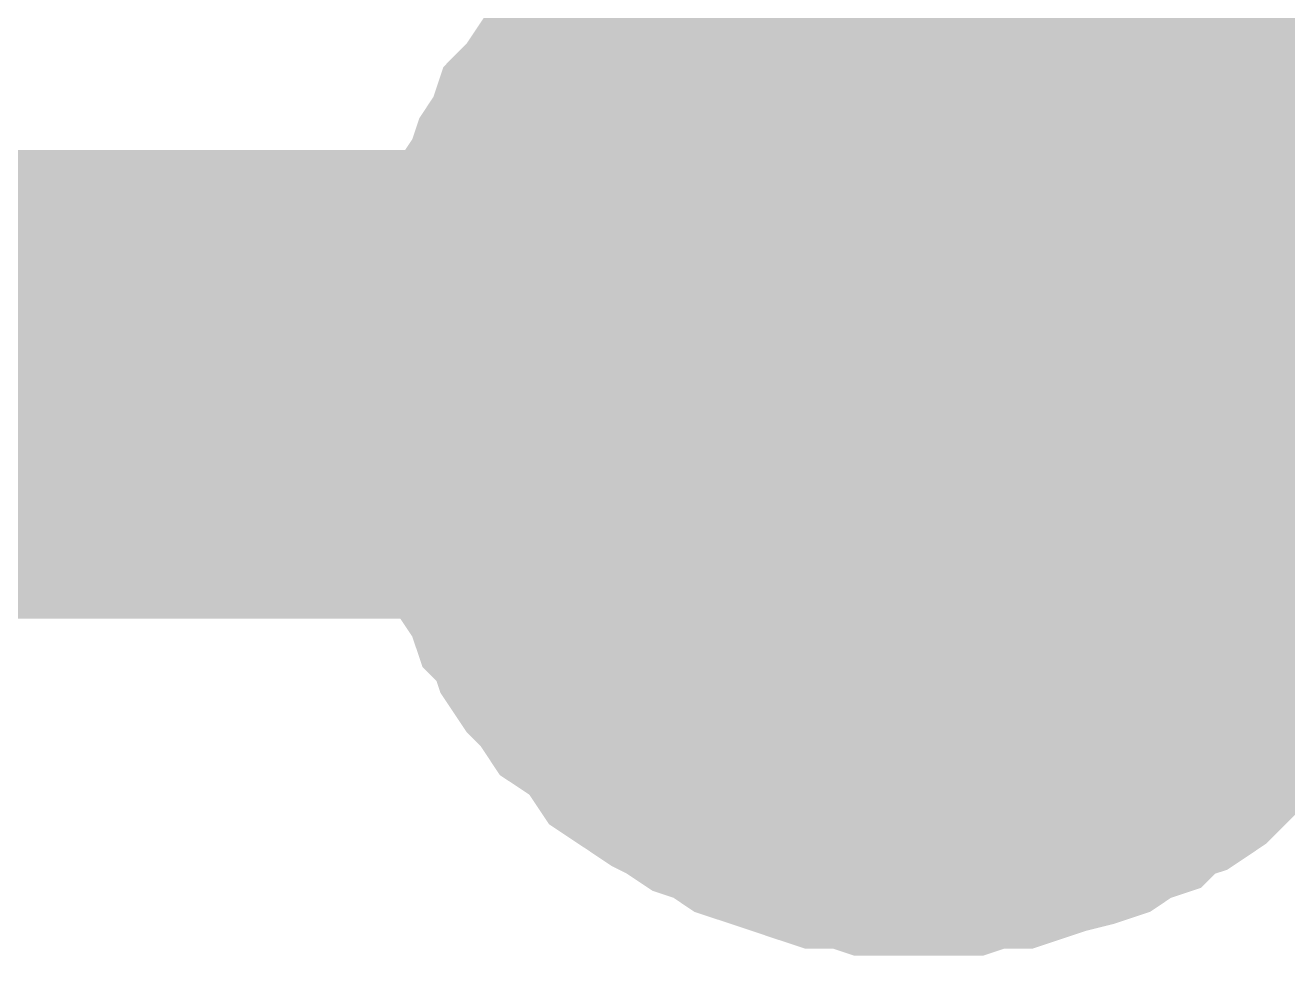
# Model space of a CAD drawing. Header units: inches. Extents: x 0 to 841, y 0 to 594.
# Drawn here: x 308.579 to 310.597, y 231.584 to 233.071 of the extents above; entities that cross this region are included whole.
import ezdxf

# ---------------------------------------------------------------- set-up
doc = ezdxf.new("R2010")
doc.units = ezdxf.units.IN
doc.layers.add('Sheet', color=255, linetype='Continuous')

msp = doc.modelspace()

# ---------------------------------------------------------------- linework, layer by layer
at = {"layer": 'Sheet'}
for points in [[(350.0049, 284.9956, 0.7493, 0.7493, 0), (327.5134, 284.9956, 0.7493, 0.7493, 0), (327.5134, 232.4973, 0.7493, 0.7493, 0), (310.0076, 232.4973, 0.7493, 0.7493, 0), (305.0107, 232.4973, 0.7493, 0.7493, 0)], [(310.0076, 237.4944, 0.7493, 0.7493, 0), (310.0076, 232.4973, 0.7493, 0.7493, 0)], [(309.2552, 232.4973, 0.2997, 0.2997, 0), (309.2552, 232.531, 0.2997, 0.2997, 0), (309.2552, 232.5759, 0.2997, 0.2997, 0), (309.2665, 232.6096, 0.2997, 0.2997, 0), (309.2665, 232.6545, 0.2997, 0.2997, 0), (309.2777, 232.6882, 0.2997, 0.2997, 0), (309.2889, 232.7219, 0.2997, 0.2997, 0), (309.3002, 232.7556, 0.2997, 0.2997, 0), (309.3114, 232.7892, 0.2997, 0.2997, 0), (309.3338, 232.8229, 0.2997, 0.2997, 0), (309.3451, 232.8566, 0.2997, 0.2997, 0), (309.3675, 232.8903, 0.2997, 0.2997, 0), (309.3788, 232.924, 0.2997, 0.2997, 0), (309.4012, 232.9465, 0.2997, 0.2997, 0), (309.4237, 232.9802, 0.2997, 0.2997, 0), (309.4461, 233.0138, 0.2997, 0.2997, 0), (309.4798, 233.0363, 0.2997, 0.2997, 0), (309.5023, 233.0588, 0.2997, 0.2997, 0), (309.5247, 233.0812, 0.2997, 0.2997, 0), (309.5584, 233.1037, 0.2997, 0.2997, 0), (309.5921, 233.1261, 0.2997, 0.2997, 0), (309.6146, 233.1486, 0.2997, 0.2997, 0), (309.6483, 233.1711, 0.2997, 0.2997, 0), (309.6819, 233.1823, 0.2997, 0.2997, 0), (309.7156, 233.2047, 0.2997, 0.2997, 0), (309.7493, 233.216, 0.2997, 0.2997, 0), (309.783, 233.2272, 0.2997, 0.2997, 0)], [(309.2552, 232.4973, 0.2997, 0.2997, 0), (309.2552, 232.531, 0.2997, 0.2997, 0), (309.2552, 232.5759, 0.2997, 0.2997, 0), (309.2665, 232.6096, 0.2997, 0.2997, 0), (309.2665, 232.6545, 0.2997, 0.2997, 0), (309.2777, 232.6882, 0.2997, 0.2997, 0), (309.2889, 232.7219, 0.2997, 0.2997, 0), (309.3002, 232.7556, 0.2997, 0.2997, 0), (309.3114, 232.7892, 0.2997, 0.2997, 0), (309.3338, 232.8229, 0.2997, 0.2997, 0), (309.3451, 232.8566, 0.2997, 0.2997, 0), (309.3675, 232.8903, 0.2997, 0.2997, 0), (309.3788, 232.924, 0.2997, 0.2997, 0), (309.4012, 232.9465, 0.2997, 0.2997, 0), (309.4237, 232.9802, 0.2997, 0.2997, 0), (309.4461, 233.0138, 0.2997, 0.2997, 0), (309.4798, 233.0363, 0.2997, 0.2997, 0), (309.5023, 233.0588, 0.2997, 0.2997, 0), (309.5247, 233.0812, 0.2997, 0.2997, 0), (309.5584, 233.1037, 0.2997, 0.2997, 0), (309.5921, 233.1261, 0.2997, 0.2997, 0), (309.6146, 233.1486, 0.2997, 0.2997, 0), (309.6483, 233.1711, 0.2997, 0.2997, 0), (309.6819, 233.1823, 0.2997, 0.2997, 0), (309.7156, 233.2047, 0.2997, 0.2997, 0), (309.7493, 233.216, 0.2997, 0.2997, 0), (309.783, 233.2272, 0.2997, 0.2997, 0)], [(310.2322, 233.2272, 0.2997, 0.2997, 0), (310.2771, 233.216, 0.2997, 0.2997, 0), (310.3108, 233.2047, 0.2997, 0.2997, 0), (310.3445, 233.1823, 0.2997, 0.2997, 0), (310.3781, 233.1711, 0.2997, 0.2997, 0), (310.4006, 233.1486, 0.2997, 0.2997, 0), (310.4343, 233.1261, 0.2997, 0.2997, 0), (310.468, 233.1037, 0.2997, 0.2997, 0), (310.4904, 233.0812, 0.2997, 0.2997, 0), (310.5241, 233.0588, 0.2997, 0.2997, 0), (310.5466, 233.0363, 0.2997, 0.2997, 0), (310.569, 233.0138, 0.2997, 0.2997, 0), (310.6027, 232.9802, 0.2997, 0.2997, 0), (310.6252, 232.9465, 0.2997, 0.2997, 0), (310.6476, 232.924, 0.2997, 0.2997, 0), (310.6589, 232.8903, 0.2997, 0.2997, 0), (310.6813, 232.8566, 0.2997, 0.2997, 0), (310.6925, 232.8229, 0.2997, 0.2997, 0), (310.715, 232.7892, 0.2997, 0.2997, 0), (310.7262, 232.7556, 0.2997, 0.2997, 0), (310.7375, 232.7219, 0.2997, 0.2997, 0), (310.7487, 232.6882, 0.2997, 0.2997, 0)], [(310.2322, 233.2272, 0.2997, 0.2997, 0), (310.2771, 233.216, 0.2997, 0.2997, 0), (310.3108, 233.2047, 0.2997, 0.2997, 0), (310.3445, 233.1823, 0.2997, 0.2997, 0), (310.3781, 233.1711, 0.2997, 0.2997, 0), (310.4006, 233.1486, 0.2997, 0.2997, 0), (310.4343, 233.1261, 0.2997, 0.2997, 0), (310.468, 233.1037, 0.2997, 0.2997, 0), (310.4904, 233.0812, 0.2997, 0.2997, 0), (310.5241, 233.0588, 0.2997, 0.2997, 0), (310.5466, 233.0363, 0.2997, 0.2997, 0), (310.569, 233.0138, 0.2997, 0.2997, 0), (310.6027, 232.9802, 0.2997, 0.2997, 0), (310.6252, 232.9465, 0.2997, 0.2997, 0), (310.6476, 232.924, 0.2997, 0.2997, 0), (310.6589, 232.8903, 0.2997, 0.2997, 0), (310.6813, 232.8566, 0.2997, 0.2997, 0), (310.6925, 232.8229, 0.2997, 0.2997, 0), (310.715, 232.7892, 0.2997, 0.2997, 0), (310.7262, 232.7556, 0.2997, 0.2997, 0), (310.7375, 232.7219, 0.2997, 0.2997, 0), (310.7487, 232.6882, 0.2997, 0.2997, 0)], [(310.0076, 233.2609, 0.0991, 0.0991, 0), (310.0525, 233.2609, 0.0991, 0.0991, 0), (310.0862, 233.2609, 0.0991, 0.0991, 0), (310.1199, 233.2497, 0.0991, 0.0991, 0), (310.1648, 233.2497, 0.0991, 0.0991, 0), (310.1985, 233.2384, 0.0991, 0.0991, 0), (310.2322, 233.2272, 0.0991, 0.0991, 0), (310.2771, 233.216, 0.0991, 0.0991, 0), (310.3108, 233.2047, 0.0991, 0.0991, 0), (310.3445, 233.1823, 0.0991, 0.0991, 0), (310.3781, 233.1711, 0.0991, 0.0991, 0), (310.4006, 233.1486, 0.0991, 0.0991, 0), (310.4343, 233.1261, 0.0991, 0.0991, 0), (310.468, 233.1037, 0.0991, 0.0991, 0), (310.4904, 233.0812, 0.0991, 0.0991, 0), (310.5241, 233.0588, 0.0991, 0.0991, 0), (310.5466, 233.0363, 0.0991, 0.0991, 0), (310.569, 233.0138, 0.0991, 0.0991, 0), (310.6027, 232.9802, 0.0991, 0.0991, 0), (310.6252, 232.9465, 0.0991, 0.0991, 0), (310.6476, 232.924, 0.0991, 0.0991, 0)], [(310.0076, 233.2609, 0.0991, 0.0991, 0), (310.0525, 233.2609, 0.0991, 0.0991, 0), (310.0862, 233.2609, 0.0991, 0.0991, 0), (310.1199, 233.2497, 0.0991, 0.0991, 0), (310.1648, 233.2497, 0.0991, 0.0991, 0), (310.1985, 233.2384, 0.0991, 0.0991, 0), (310.2322, 233.2272, 0.0991, 0.0991, 0), (310.2771, 233.216, 0.0991, 0.0991, 0), (310.3108, 233.2047, 0.0991, 0.0991, 0), (310.3445, 233.1823, 0.0991, 0.0991, 0), (310.3781, 233.1711, 0.0991, 0.0991, 0), (310.4006, 233.1486, 0.0991, 0.0991, 0), (310.4343, 233.1261, 0.0991, 0.0991, 0), (310.468, 233.1037, 0.0991, 0.0991, 0), (310.4904, 233.0812, 0.0991, 0.0991, 0), (310.5241, 233.0588, 0.0991, 0.0991, 0), (310.5466, 233.0363, 0.0991, 0.0991, 0), (310.569, 233.0138, 0.0991, 0.0991, 0), (310.6027, 232.9802, 0.0991, 0.0991, 0), (310.6252, 232.9465, 0.0991, 0.0991, 0), (310.6476, 232.924, 0.0991, 0.0991, 0)], [(309.2552, 232.4973, 0.0991, 0.0991, 0), (309.2552, 232.531, 0.0991, 0.0991, 0), (309.2552, 232.5759, 0.0991, 0.0991, 0), (309.2665, 232.6096, 0.0991, 0.0991, 0), (309.2665, 232.6545, 0.0991, 0.0991, 0), (309.2777, 232.6882, 0.0991, 0.0991, 0), (309.2889, 232.7219, 0.0991, 0.0991, 0), (309.3002, 232.7556, 0.0991, 0.0991, 0), (309.3114, 232.7892, 0.0991, 0.0991, 0), (309.3338, 232.8229, 0.0991, 0.0991, 0), (309.3451, 232.8566, 0.0991, 0.0991, 0), (309.3675, 232.8903, 0.0991, 0.0991, 0), (309.3788, 232.924, 0.0991, 0.0991, 0), (309.4012, 232.9465, 0.0991, 0.0991, 0), (309.4237, 232.9802, 0.0991, 0.0991, 0), (309.4461, 233.0138, 0.0991, 0.0991, 0), (309.4798, 233.0363, 0.0991, 0.0991, 0), (309.5023, 233.0588, 0.0991, 0.0991, 0), (309.5247, 233.0812, 0.0991, 0.0991, 0), (309.5584, 233.1037, 0.0991, 0.0991, 0), (309.5921, 233.1261, 0.0991, 0.0991, 0)], [(309.2552, 232.4973, 0.0991, 0.0991, 0), (309.2552, 232.531, 0.0991, 0.0991, 0), (309.2552, 232.5759, 0.0991, 0.0991, 0), (309.2665, 232.6096, 0.0991, 0.0991, 0), (309.2665, 232.6545, 0.0991, 0.0991, 0), (309.2777, 232.6882, 0.0991, 0.0991, 0), (309.2889, 232.7219, 0.0991, 0.0991, 0), (309.3002, 232.7556, 0.0991, 0.0991, 0), (309.3114, 232.7892, 0.0991, 0.0991, 0), (309.3338, 232.8229, 0.0991, 0.0991, 0), (309.3451, 232.8566, 0.0991, 0.0991, 0), (309.3675, 232.8903, 0.0991, 0.0991, 0), (309.3788, 232.924, 0.0991, 0.0991, 0), (309.4012, 232.9465, 0.0991, 0.0991, 0), (309.4237, 232.9802, 0.0991, 0.0991, 0), (309.4461, 233.0138, 0.0991, 0.0991, 0), (309.4798, 233.0363, 0.0991, 0.0991, 0), (309.5023, 233.0588, 0.0991, 0.0991, 0), (309.5247, 233.0812, 0.0991, 0.0991, 0), (309.5584, 233.1037, 0.0991, 0.0991, 0), (309.5921, 233.1261, 0.0991, 0.0991, 0)], [(309.5023, 232.4973, 0.2997, 0.2997, 0), (309.5023, 232.5197, 0.2997, 0.2997, 0), (309.5023, 232.5534, 0.2997, 0.2997, 0), (309.5135, 232.5759, 0.2997, 0.2997, 0), (309.5135, 232.5983, 0.2997, 0.2997, 0), (309.5135, 232.6208, 0.2997, 0.2997, 0), (309.5247, 232.6433, 0.2997, 0.2997, 0), (309.536, 232.677, 0.2997, 0.2997, 0), (309.5472, 232.6994, 0.2997, 0.2997, 0), (309.5472, 232.7219, 0.2997, 0.2997, 0), (309.5584, 232.7443, 0.2997, 0.2997, 0), (309.5697, 232.7556, 0.2997, 0.2997, 0), (309.5921, 232.778, 0.2997, 0.2997, 0), (309.6033, 232.8005, 0.2997, 0.2997, 0), (309.6146, 232.8229, 0.2997, 0.2997, 0), (309.637, 232.8342, 0.2997, 0.2997, 0), (309.6483, 232.8566, 0.2997, 0.2997, 0), (309.6707, 232.8679, 0.2997, 0.2997, 0), (309.6819, 232.8903, 0.2997, 0.2997, 0), (309.7044, 232.9015, 0.2997, 0.2997, 0), (309.7269, 232.9128, 0.2997, 0.2997, 0), (309.7493, 232.9352, 0.2997, 0.2997, 0), (309.7605, 232.9465, 0.2997, 0.2997, 0), (309.783, 232.9577, 0.2997, 0.2997, 0), (309.8055, 232.9577, 0.2997, 0.2997, 0), (309.8279, 232.9689, 0.2997, 0.2997, 0), (309.8616, 232.9802, 0.2997, 0.2997, 0), (309.8841, 232.9914, 0.2997, 0.2997, 0), (309.9065, 232.9914, 0.2997, 0.2997, 0), (309.929, 232.9914, 0.2997, 0.2997, 0), (309.9514, 233.0026, 0.2997, 0.2997, 0), (309.9851, 233.0026, 0.2997, 0.2997, 0), (310.0076, 233.0026, 0.2997, 0.2997, 0)], [(309.5023, 232.4973, 0.2997, 0.2997, 0), (309.5023, 232.5197, 0.2997, 0.2997, 0), (309.5023, 232.5534, 0.2997, 0.2997, 0), (309.5135, 232.5759, 0.2997, 0.2997, 0), (309.5135, 232.5983, 0.2997, 0.2997, 0), (309.5135, 232.6208, 0.2997, 0.2997, 0), (309.5247, 232.6433, 0.2997, 0.2997, 0), (309.536, 232.677, 0.2997, 0.2997, 0), (309.5472, 232.6994, 0.2997, 0.2997, 0), (309.5472, 232.7219, 0.2997, 0.2997, 0), (309.5584, 232.7443, 0.2997, 0.2997, 0), (309.5697, 232.7556, 0.2997, 0.2997, 0), (309.5921, 232.778, 0.2997, 0.2997, 0), (309.6033, 232.8005, 0.2997, 0.2997, 0), (309.6146, 232.8229, 0.2997, 0.2997, 0), (309.637, 232.8342, 0.2997, 0.2997, 0), (309.6483, 232.8566, 0.2997, 0.2997, 0), (309.6707, 232.8679, 0.2997, 0.2997, 0), (309.6819, 232.8903, 0.2997, 0.2997, 0), (309.7044, 232.9015, 0.2997, 0.2997, 0), (309.7269, 232.9128, 0.2997, 0.2997, 0), (309.7493, 232.9352, 0.2997, 0.2997, 0), (309.7605, 232.9465, 0.2997, 0.2997, 0), (309.783, 232.9577, 0.2997, 0.2997, 0), (309.8055, 232.9577, 0.2997, 0.2997, 0), (309.8279, 232.9689, 0.2997, 0.2997, 0), (309.8616, 232.9802, 0.2997, 0.2997, 0), (309.8841, 232.9914, 0.2997, 0.2997, 0), (309.9065, 232.9914, 0.2997, 0.2997, 0), (309.929, 232.9914, 0.2997, 0.2997, 0), (309.9514, 233.0026, 0.2997, 0.2997, 0), (309.9851, 233.0026, 0.2997, 0.2997, 0), (310.0076, 233.0026, 0.2997, 0.2997, 0)], [(310.0076, 233.0026, 0.2997, 0.2997, 0), (310.0076, 233.0026, 0.2997, 0.2997, 0)], [(310.0076, 233.0026, 0.2997, 0.2997, 0), (310.03, 233.0026, 0.2997, 0.2997, 0), (310.0637, 233.0026, 0.2997, 0.2997, 0), (310.0862, 232.9914, 0.2997, 0.2997, 0), (310.1086, 232.9914, 0.2997, 0.2997, 0), (310.1311, 232.9914, 0.2997, 0.2997, 0), (310.1648, 232.9802, 0.2997, 0.2997, 0), (310.1872, 232.9689, 0.2997, 0.2997, 0), (310.2097, 232.9577, 0.2997, 0.2997, 0), (310.2322, 232.9577, 0.2997, 0.2997, 0), (310.2546, 232.9465, 0.2997, 0.2997, 0), (310.2771, 232.9352, 0.2997, 0.2997, 0), (310.2995, 232.9128, 0.2997, 0.2997, 0), (310.3108, 232.9015, 0.2997, 0.2997, 0), (310.3332, 232.8903, 0.2997, 0.2997, 0), (310.3557, 232.8679, 0.2997, 0.2997, 0), (310.3669, 232.8566, 0.2997, 0.2997, 0), (310.3894, 232.8342, 0.2997, 0.2997, 0), (310.4006, 232.8229, 0.2997, 0.2997, 0), (310.4231, 232.8005, 0.2997, 0.2997, 0), (310.4343, 232.778, 0.2997, 0.2997, 0), (310.4455, 232.7556, 0.2997, 0.2997, 0), (310.4567, 232.7443, 0.2997, 0.2997, 0), (310.468, 232.7219, 0.2997, 0.2997, 0), (310.4792, 232.6994, 0.2997, 0.2997, 0), (310.4904, 232.677, 0.2997, 0.2997, 0), (310.5017, 232.6433, 0.2997, 0.2997, 0), (310.5129, 232.6208, 0.2997, 0.2997, 0), (310.5129, 232.5983, 0.2997, 0.2997, 0), (310.5129, 232.5759, 0.2997, 0.2997, 0), (310.5241, 232.5534, 0.2997, 0.2997, 0), (310.5241, 232.5197, 0.2997, 0.2997, 0), (310.5241, 232.4973, 0.2997, 0.2997, 0)], [(310.0076, 233.0026, 0.2997, 0.2997, 0), (310.0076, 233.0026, 0.2997, 0.2997, 0)], [(310.0076, 233.0026, 0.2997, 0.2997, 0), (310.03, 233.0026, 0.2997, 0.2997, 0), (310.0637, 233.0026, 0.2997, 0.2997, 0), (310.0862, 232.9914, 0.2997, 0.2997, 0), (310.1086, 232.9914, 0.2997, 0.2997, 0), (310.1311, 232.9914, 0.2997, 0.2997, 0), (310.1648, 232.9802, 0.2997, 0.2997, 0), (310.1872, 232.9689, 0.2997, 0.2997, 0), (310.2097, 232.9577, 0.2997, 0.2997, 0), (310.2322, 232.9577, 0.2997, 0.2997, 0), (310.2546, 232.9465, 0.2997, 0.2997, 0), (310.2771, 232.9352, 0.2997, 0.2997, 0), (310.2995, 232.9128, 0.2997, 0.2997, 0), (310.3108, 232.9015, 0.2997, 0.2997, 0), (310.3332, 232.8903, 0.2997, 0.2997, 0), (310.3557, 232.8679, 0.2997, 0.2997, 0), (310.3669, 232.8566, 0.2997, 0.2997, 0), (310.3894, 232.8342, 0.2997, 0.2997, 0), (310.4006, 232.8229, 0.2997, 0.2997, 0), (310.4231, 232.8005, 0.2997, 0.2997, 0), (310.4343, 232.778, 0.2997, 0.2997, 0), (310.4455, 232.7556, 0.2997, 0.2997, 0), (310.4567, 232.7443, 0.2997, 0.2997, 0), (310.468, 232.7219, 0.2997, 0.2997, 0), (310.4792, 232.6994, 0.2997, 0.2997, 0), (310.4904, 232.677, 0.2997, 0.2997, 0), (310.5017, 232.6433, 0.2997, 0.2997, 0), (310.5129, 232.6208, 0.2997, 0.2997, 0), (310.5129, 232.5983, 0.2997, 0.2997, 0), (310.5129, 232.5759, 0.2997, 0.2997, 0), (310.5241, 232.5534, 0.2997, 0.2997, 0), (310.5241, 232.5197, 0.2997, 0.2997, 0), (310.5241, 232.4973, 0.2997, 0.2997, 0)], [(309.5023, 232.4973, 0.0991, 0.0991, 0), (309.5023, 232.5197, 0.0991, 0.0991, 0), (309.5023, 232.5534, 0.0991, 0.0991, 0), (309.5135, 232.5759, 0.0991, 0.0991, 0), (309.5135, 232.5983, 0.0991, 0.0991, 0), (309.5135, 232.6208, 0.0991, 0.0991, 0), (309.5247, 232.6433, 0.0991, 0.0991, 0), (309.536, 232.677, 0.0991, 0.0991, 0), (309.5472, 232.6994, 0.0991, 0.0991, 0), (309.5472, 232.7219, 0.0991, 0.0991, 0), (309.5584, 232.7443, 0.0991, 0.0991, 0), (309.5697, 232.7556, 0.0991, 0.0991, 0), (309.5921, 232.778, 0.0991, 0.0991, 0), (309.6033, 232.8005, 0.0991, 0.0991, 0), (309.6146, 232.8229, 0.0991, 0.0991, 0), (309.637, 232.8342, 0.0991, 0.0991, 0), (309.6483, 232.8566, 0.0991, 0.0991, 0), (309.6707, 232.8679, 0.0991, 0.0991, 0), (309.6819, 232.8903, 0.0991, 0.0991, 0), (309.7044, 232.9015, 0.0991, 0.0991, 0), (309.7269, 232.9128, 0.0991, 0.0991, 0), (309.7493, 232.9352, 0.0991, 0.0991, 0), (309.7605, 232.9465, 0.0991, 0.0991, 0), (309.783, 232.9577, 0.0991, 0.0991, 0), (309.8055, 232.9577, 0.0991, 0.0991, 0), (309.8279, 232.9689, 0.0991, 0.0991, 0), (309.8616, 232.9802, 0.0991, 0.0991, 0), (309.8841, 232.9914, 0.0991, 0.0991, 0), (309.9065, 232.9914, 0.0991, 0.0991, 0), (309.929, 232.9914, 0.0991, 0.0991, 0), (309.9514, 233.0026, 0.0991, 0.0991, 0), (309.9851, 233.0026, 0.0991, 0.0991, 0), (310.0076, 233.0026, 0.0991, 0.0991, 0)], [(309.5023, 232.4973, 0.0991, 0.0991, 0), (309.5023, 232.5197, 0.0991, 0.0991, 0), (309.5023, 232.5534, 0.0991, 0.0991, 0), (309.5135, 232.5759, 0.0991, 0.0991, 0), (309.5135, 232.5983, 0.0991, 0.0991, 0), (309.5135, 232.6208, 0.0991, 0.0991, 0), (309.5247, 232.6433, 0.0991, 0.0991, 0), (309.536, 232.677, 0.0991, 0.0991, 0), (309.5472, 232.6994, 0.0991, 0.0991, 0), (309.5472, 232.7219, 0.0991, 0.0991, 0), (309.5584, 232.7443, 0.0991, 0.0991, 0), (309.5697, 232.7556, 0.0991, 0.0991, 0), (309.5921, 232.778, 0.0991, 0.0991, 0), (309.6033, 232.8005, 0.0991, 0.0991, 0), (309.6146, 232.8229, 0.0991, 0.0991, 0), (309.637, 232.8342, 0.0991, 0.0991, 0), (309.6483, 232.8566, 0.0991, 0.0991, 0), (309.6707, 232.8679, 0.0991, 0.0991, 0), (309.6819, 232.8903, 0.0991, 0.0991, 0), (309.7044, 232.9015, 0.0991, 0.0991, 0), (309.7269, 232.9128, 0.0991, 0.0991, 0), (309.7493, 232.9352, 0.0991, 0.0991, 0), (309.7605, 232.9465, 0.0991, 0.0991, 0), (309.783, 232.9577, 0.0991, 0.0991, 0), (309.8055, 232.9577, 0.0991, 0.0991, 0), (309.8279, 232.9689, 0.0991, 0.0991, 0), (309.8616, 232.9802, 0.0991, 0.0991, 0), (309.8841, 232.9914, 0.0991, 0.0991, 0), (309.9065, 232.9914, 0.0991, 0.0991, 0), (309.929, 232.9914, 0.0991, 0.0991, 0), (309.9514, 233.0026, 0.0991, 0.0991, 0), (309.9851, 233.0026, 0.0991, 0.0991, 0), (310.0076, 233.0026, 0.0991, 0.0991, 0)], [(310.0076, 233.0026, 0.0991, 0.0991, 0), (310.0076, 233.0026, 0.0991, 0.0991, 0)], [(310.0076, 233.0026, 0.0991, 0.0991, 0), (310.03, 233.0026, 0.0991, 0.0991, 0), (310.0637, 233.0026, 0.0991, 0.0991, 0), (310.0862, 232.9914, 0.0991, 0.0991, 0), (310.1086, 232.9914, 0.0991, 0.0991, 0), (310.1311, 232.9914, 0.0991, 0.0991, 0), (310.1648, 232.9802, 0.0991, 0.0991, 0), (310.1872, 232.9689, 0.0991, 0.0991, 0), (310.2097, 232.9577, 0.0991, 0.0991, 0), (310.2322, 232.9577, 0.0991, 0.0991, 0), (310.2546, 232.9465, 0.0991, 0.0991, 0), (310.2771, 232.9352, 0.0991, 0.0991, 0), (310.2995, 232.9128, 0.0991, 0.0991, 0), (310.3108, 232.9015, 0.0991, 0.0991, 0), (310.3332, 232.8903, 0.0991, 0.0991, 0), (310.3557, 232.8679, 0.0991, 0.0991, 0), (310.3669, 232.8566, 0.0991, 0.0991, 0), (310.3894, 232.8342, 0.0991, 0.0991, 0), (310.4006, 232.8229, 0.0991, 0.0991, 0), (310.4231, 232.8005, 0.0991, 0.0991, 0), (310.4343, 232.778, 0.0991, 0.0991, 0), (310.4455, 232.7556, 0.0991, 0.0991, 0), (310.4567, 232.7443, 0.0991, 0.0991, 0), (310.468, 232.7219, 0.0991, 0.0991, 0), (310.4792, 232.6994, 0.0991, 0.0991, 0), (310.4904, 232.677, 0.0991, 0.0991, 0), (310.5017, 232.6433, 0.0991, 0.0991, 0), (310.5129, 232.6208, 0.0991, 0.0991, 0), (310.5129, 232.5983, 0.0991, 0.0991, 0), (310.5129, 232.5759, 0.0991, 0.0991, 0), (310.5241, 232.5534, 0.0991, 0.0991, 0), (310.5241, 232.5197, 0.0991, 0.0991, 0), (310.5241, 232.4973, 0.0991, 0.0991, 0)], [(310.0076, 233.0026, 0.0991, 0.0991, 0), (310.0076, 233.0026, 0.0991, 0.0991, 0)], [(310.0076, 233.0026, 0.0991, 0.0991, 0), (310.03, 233.0026, 0.0991, 0.0991, 0), (310.0637, 233.0026, 0.0991, 0.0991, 0), (310.0862, 232.9914, 0.0991, 0.0991, 0), (310.1086, 232.9914, 0.0991, 0.0991, 0), (310.1311, 232.9914, 0.0991, 0.0991, 0), (310.1648, 232.9802, 0.0991, 0.0991, 0), (310.1872, 232.9689, 0.0991, 0.0991, 0), (310.2097, 232.9577, 0.0991, 0.0991, 0), (310.2322, 232.9577, 0.0991, 0.0991, 0), (310.2546, 232.9465, 0.0991, 0.0991, 0), (310.2771, 232.9352, 0.0991, 0.0991, 0), (310.2995, 232.9128, 0.0991, 0.0991, 0), (310.3108, 232.9015, 0.0991, 0.0991, 0), (310.3332, 232.8903, 0.0991, 0.0991, 0), (310.3557, 232.8679, 0.0991, 0.0991, 0), (310.3669, 232.8566, 0.0991, 0.0991, 0), (310.3894, 232.8342, 0.0991, 0.0991, 0), (310.4006, 232.8229, 0.0991, 0.0991, 0), (310.4231, 232.8005, 0.0991, 0.0991, 0), (310.4343, 232.778, 0.0991, 0.0991, 0), (310.4455, 232.7556, 0.0991, 0.0991, 0), (310.4567, 232.7443, 0.0991, 0.0991, 0), (310.468, 232.7219, 0.0991, 0.0991, 0), (310.4792, 232.6994, 0.0991, 0.0991, 0), (310.4904, 232.677, 0.0991, 0.0991, 0), (310.5017, 232.6433, 0.0991, 0.0991, 0), (310.5129, 232.6208, 0.0991, 0.0991, 0), (310.5129, 232.5983, 0.0991, 0.0991, 0), (310.5129, 232.5759, 0.0991, 0.0991, 0), (310.5241, 232.5534, 0.0991, 0.0991, 0), (310.5241, 232.5197, 0.0991, 0.0991, 0), (310.5241, 232.4973, 0.0991, 0.0991, 0)], [(310.0076, 231.7337, 0.2997, 0.2997, 0), (309.9739, 231.7337, 0.2997, 0.2997, 0), (309.929, 231.7337, 0.2997, 0.2997, 0), (309.8953, 231.7449, 0.2997, 0.2997, 0), (309.8504, 231.7449, 0.2997, 0.2997, 0), (309.8167, 231.7561, 0.2997, 0.2997, 0), (309.783, 231.7674, 0.2997, 0.2997, 0), (309.7493, 231.7786, 0.2997, 0.2997, 0), (309.7156, 231.7898, 0.2997, 0.2997, 0), (309.6819, 231.8123, 0.2997, 0.2997, 0), (309.6483, 231.8235, 0.2997, 0.2997, 0), (309.6146, 231.846, 0.2997, 0.2997, 0), (309.5921, 231.8572, 0.2997, 0.2997, 0), (309.5584, 231.8797, 0.2997, 0.2997, 0), (309.5247, 231.9021, 0.2997, 0.2997, 0), (309.5023, 231.9358, 0.2997, 0.2997, 0), (309.4798, 231.9583, 0.2997, 0.2997, 0), (309.4461, 231.9807, 0.2997, 0.2997, 0), (309.4237, 232.0144, 0.2997, 0.2997, 0), (309.4012, 232.0369, 0.2997, 0.2997, 0), (309.3788, 232.0706, 0.2997, 0.2997, 0), (309.3675, 232.1042, 0.2997, 0.2997, 0), (309.3451, 232.1267, 0.2997, 0.2997, 0), (309.3338, 232.1604, 0.2997, 0.2997, 0), (309.3114, 232.1941, 0.2997, 0.2997, 0), (309.3002, 232.2278, 0.2997, 0.2997, 0), (309.2889, 232.2727, 0.2997, 0.2997, 0), (309.2777, 232.3064, 0.2997, 0.2997, 0), (309.2665, 232.3401, 0.2997, 0.2997, 0), (309.2665, 232.385, 0.2997, 0.2997, 0), (309.2552, 232.4187, 0.2997, 0.2997, 0), (309.2552, 232.4524, 0.2997, 0.2997, 0), (309.2552, 232.4973, 0.2997, 0.2997, 0)], [(309.2552, 232.4973, 0.2997, 0.2997, 0), (309.2552, 232.4973, 0.2997, 0.2997, 0)], [(310.0076, 231.7337, 0.2997, 0.2997, 0), (309.9739, 231.7337, 0.2997, 0.2997, 0), (309.929, 231.7337, 0.2997, 0.2997, 0), (309.8953, 231.7449, 0.2997, 0.2997, 0), (309.8504, 231.7449, 0.2997, 0.2997, 0), (309.8167, 231.7561, 0.2997, 0.2997, 0), (309.783, 231.7674, 0.2997, 0.2997, 0), (309.7493, 231.7786, 0.2997, 0.2997, 0), (309.7156, 231.7898, 0.2997, 0.2997, 0), (309.6819, 231.8123, 0.2997, 0.2997, 0), (309.6483, 231.8235, 0.2997, 0.2997, 0), (309.6146, 231.846, 0.2997, 0.2997, 0), (309.5921, 231.8572, 0.2997, 0.2997, 0), (309.5584, 231.8797, 0.2997, 0.2997, 0), (309.5247, 231.9021, 0.2997, 0.2997, 0), (309.5023, 231.9358, 0.2997, 0.2997, 0), (309.4798, 231.9583, 0.2997, 0.2997, 0), (309.4461, 231.9807, 0.2997, 0.2997, 0), (309.4237, 232.0144, 0.2997, 0.2997, 0), (309.4012, 232.0369, 0.2997, 0.2997, 0), (309.3788, 232.0706, 0.2997, 0.2997, 0), (309.3675, 232.1042, 0.2997, 0.2997, 0), (309.3451, 232.1267, 0.2997, 0.2997, 0), (309.3338, 232.1604, 0.2997, 0.2997, 0), (309.3114, 232.1941, 0.2997, 0.2997, 0), (309.3002, 232.2278, 0.2997, 0.2997, 0), (309.2889, 232.2727, 0.2997, 0.2997, 0), (309.2777, 232.3064, 0.2997, 0.2997, 0), (309.2665, 232.3401, 0.2997, 0.2997, 0), (309.2665, 232.385, 0.2997, 0.2997, 0), (309.2552, 232.4187, 0.2997, 0.2997, 0), (309.2552, 232.4524, 0.2997, 0.2997, 0), (309.2552, 232.4973, 0.2997, 0.2997, 0)], [(309.2552, 232.4973, 0.2997, 0.2997, 0), (309.2552, 232.4973, 0.2997, 0.2997, 0)], [(310.0076, 231.9919, 0.2997, 0.2997, 0), (309.9851, 231.9919, 0.2997, 0.2997, 0), (309.9514, 231.9919, 0.2997, 0.2997, 0), (309.929, 232.0032, 0.2997, 0.2997, 0), (309.9065, 232.0032, 0.2997, 0.2997, 0), (309.8841, 232.0032, 0.2997, 0.2997, 0), (309.8616, 232.0144, 0.2997, 0.2997, 0), (309.8279, 232.0256, 0.2997, 0.2997, 0), (309.8055, 232.0369, 0.2997, 0.2997, 0), (309.783, 232.0369, 0.2997, 0.2997, 0), (309.7605, 232.0481, 0.2997, 0.2997, 0), (309.7493, 232.0593, 0.2997, 0.2997, 0), (309.7269, 232.0818, 0.2997, 0.2997, 0), (309.7044, 232.093, 0.2997, 0.2997, 0), (309.6819, 232.1042, 0.2997, 0.2997, 0), (309.6707, 232.1267, 0.2997, 0.2997, 0), (309.6483, 232.1379, 0.2997, 0.2997, 0), (309.637, 232.1604, 0.2997, 0.2997, 0), (309.6146, 232.1716, 0.2997, 0.2997, 0), (309.6033, 232.1941, 0.2997, 0.2997, 0), (309.5921, 232.2165, 0.2997, 0.2997, 0), (309.5697, 232.239, 0.2997, 0.2997, 0), (309.5584, 232.2502, 0.2997, 0.2997, 0), (309.5472, 232.2727, 0.2997, 0.2997, 0), (309.5472, 232.2951, 0.2997, 0.2997, 0), (309.536, 232.3176, 0.2997, 0.2997, 0), (309.5247, 232.3513, 0.2997, 0.2997, 0), (309.5135, 232.3738, 0.2997, 0.2997, 0), (309.5135, 232.3962, 0.2997, 0.2997, 0), (309.5135, 232.4187, 0.2997, 0.2997, 0), (309.5023, 232.4411, 0.2997, 0.2997, 0), (309.5023, 232.4748, 0.2997, 0.2997, 0), (309.5023, 232.4973, 0.2997, 0.2997, 0)], [(309.5023, 232.4973, 0.2997, 0.2997, 0), (309.5023, 232.4973, 0.2997, 0.2997, 0)], [(310.0076, 231.9919, 0.2997, 0.2997, 0), (309.9851, 231.9919, 0.2997, 0.2997, 0), (309.9514, 231.9919, 0.2997, 0.2997, 0), (309.929, 232.0032, 0.2997, 0.2997, 0), (309.9065, 232.0032, 0.2997, 0.2997, 0), (309.8841, 232.0032, 0.2997, 0.2997, 0), (309.8616, 232.0144, 0.2997, 0.2997, 0), (309.8279, 232.0256, 0.2997, 0.2997, 0), (309.8055, 232.0369, 0.2997, 0.2997, 0), (309.783, 232.0369, 0.2997, 0.2997, 0), (309.7605, 232.0481, 0.2997, 0.2997, 0), (309.7493, 232.0593, 0.2997, 0.2997, 0), (309.7269, 232.0818, 0.2997, 0.2997, 0), (309.7044, 232.093, 0.2997, 0.2997, 0), (309.6819, 232.1042, 0.2997, 0.2997, 0), (309.6707, 232.1267, 0.2997, 0.2997, 0), (309.6483, 232.1379, 0.2997, 0.2997, 0), (309.637, 232.1604, 0.2997, 0.2997, 0), (309.6146, 232.1716, 0.2997, 0.2997, 0), (309.6033, 232.1941, 0.2997, 0.2997, 0), (309.5921, 232.2165, 0.2997, 0.2997, 0), (309.5697, 232.239, 0.2997, 0.2997, 0), (309.5584, 232.2502, 0.2997, 0.2997, 0), (309.5472, 232.2727, 0.2997, 0.2997, 0), (309.5472, 232.2951, 0.2997, 0.2997, 0), (309.536, 232.3176, 0.2997, 0.2997, 0), (309.5247, 232.3513, 0.2997, 0.2997, 0), (309.5135, 232.3738, 0.2997, 0.2997, 0), (309.5135, 232.3962, 0.2997, 0.2997, 0), (309.5135, 232.4187, 0.2997, 0.2997, 0), (309.5023, 232.4411, 0.2997, 0.2997, 0), (309.5023, 232.4748, 0.2997, 0.2997, 0), (309.5023, 232.4973, 0.2997, 0.2997, 0)], [(309.5023, 232.4973, 0.2997, 0.2997, 0), (309.5023, 232.4973, 0.2997, 0.2997, 0)], [(310.5241, 232.4973, 0.2997, 0.2997, 0), (310.5241, 232.4748, 0.2997, 0.2997, 0), (310.5241, 232.4411, 0.2997, 0.2997, 0), (310.5129, 232.4187, 0.2997, 0.2997, 0), (310.5129, 232.3962, 0.2997, 0.2997, 0), (310.5129, 232.3738, 0.2997, 0.2997, 0), (310.5017, 232.3513, 0.2997, 0.2997, 0), (310.4904, 232.3176, 0.2997, 0.2997, 0), (310.4792, 232.2951, 0.2997, 0.2997, 0), (310.468, 232.2727, 0.2997, 0.2997, 0), (310.4567, 232.2502, 0.2997, 0.2997, 0), (310.4455, 232.239, 0.2997, 0.2997, 0), (310.4343, 232.2165, 0.2997, 0.2997, 0), (310.4231, 232.1941, 0.2997, 0.2997, 0), (310.4006, 232.1716, 0.2997, 0.2997, 0), (310.3894, 232.1604, 0.2997, 0.2997, 0), (310.3669, 232.1379, 0.2997, 0.2997, 0), (310.3557, 232.1267, 0.2997, 0.2997, 0), (310.3332, 232.1042, 0.2997, 0.2997, 0), (310.3108, 232.093, 0.2997, 0.2997, 0), (310.2995, 232.0818, 0.2997, 0.2997, 0), (310.2771, 232.0593, 0.2997, 0.2997, 0), (310.2546, 232.0481, 0.2997, 0.2997, 0), (310.2322, 232.0369, 0.2997, 0.2997, 0), (310.2097, 232.0369, 0.2997, 0.2997, 0), (310.1872, 232.0256, 0.2997, 0.2997, 0), (310.1648, 232.0144, 0.2997, 0.2997, 0), (310.1311, 232.0032, 0.2997, 0.2997, 0), (310.1086, 232.0032, 0.2997, 0.2997, 0), (310.0862, 232.0032, 0.2997, 0.2997, 0), (310.0637, 231.9919, 0.2997, 0.2997, 0), (310.03, 231.9919, 0.2997, 0.2997, 0), (310.0076, 231.9919, 0.2997, 0.2997, 0)], [(310.5241, 232.4973, 0.2997, 0.2997, 0), (310.5241, 232.4748, 0.2997, 0.2997, 0), (310.5241, 232.4411, 0.2997, 0.2997, 0), (310.5129, 232.4187, 0.2997, 0.2997, 0), (310.5129, 232.3962, 0.2997, 0.2997, 0), (310.5129, 232.3738, 0.2997, 0.2997, 0), (310.5017, 232.3513, 0.2997, 0.2997, 0), (310.4904, 232.3176, 0.2997, 0.2997, 0), (310.4792, 232.2951, 0.2997, 0.2997, 0), (310.468, 232.2727, 0.2997, 0.2997, 0), (310.4567, 232.2502, 0.2997, 0.2997, 0), (310.4455, 232.239, 0.2997, 0.2997, 0), (310.4343, 232.2165, 0.2997, 0.2997, 0), (310.4231, 232.1941, 0.2997, 0.2997, 0), (310.4006, 232.1716, 0.2997, 0.2997, 0), (310.3894, 232.1604, 0.2997, 0.2997, 0), (310.3669, 232.1379, 0.2997, 0.2997, 0), (310.3557, 232.1267, 0.2997, 0.2997, 0), (310.3332, 232.1042, 0.2997, 0.2997, 0), (310.3108, 232.093, 0.2997, 0.2997, 0), (310.2995, 232.0818, 0.2997, 0.2997, 0), (310.2771, 232.0593, 0.2997, 0.2997, 0), (310.2546, 232.0481, 0.2997, 0.2997, 0), (310.2322, 232.0369, 0.2997, 0.2997, 0), (310.2097, 232.0369, 0.2997, 0.2997, 0), (310.1872, 232.0256, 0.2997, 0.2997, 0), (310.1648, 232.0144, 0.2997, 0.2997, 0), (310.1311, 232.0032, 0.2997, 0.2997, 0), (310.1086, 232.0032, 0.2997, 0.2997, 0), (310.0862, 232.0032, 0.2997, 0.2997, 0), (310.0637, 231.9919, 0.2997, 0.2997, 0), (310.03, 231.9919, 0.2997, 0.2997, 0), (310.0076, 231.9919, 0.2997, 0.2997, 0)], [(310.5241, 232.4973, 0.2997, 0.2997, 0), (310.5241, 232.4973, 0.2997, 0.2997, 0), (310.5241, 232.4973, 0.2997, 0.2997, 0), (310.5241, 232.4973, 0.2997, 0.2997, 0), (310.5241, 232.4973, 0.2997, 0.2997, 0), (310.5241, 232.4973, 0.2997, 0.2997, 0), (310.5241, 232.4973, 0.2997, 0.2997, 0), (310.5241, 232.4973, 0.2997, 0.2997, 0), (310.5241, 232.4973, 0.2997, 0.2997, 0), (310.5241, 232.4973, 0.2997, 0.2997, 0), (310.5241, 232.4973, 0.2997, 0.2997, 0), (310.5241, 232.4973, 0.2997, 0.2997, 0), (310.5241, 232.4973, 0.2997, 0.2997, 0), (310.5241, 232.4973, 0.2997, 0.2997, 0), (310.5241, 232.4973, 0.2997, 0.2997, 0), (310.5241, 232.4973, 0.2997, 0.2997, 0), (310.5241, 232.4973, 0.2997, 0.2997, 0), (310.5241, 232.4973, 0.2997, 0.2997, 0), (310.5241, 232.4973, 0.2997, 0.2997, 0), (310.5241, 232.4973, 0.2997, 0.2997, 0), (310.5241, 232.4973, 0.2997, 0.2997, 0), (310.5241, 232.4973, 0.2997, 0.2997, 0), (310.5241, 232.4973, 0.2997, 0.2997, 0), (310.5241, 232.4973, 0.2997, 0.2997, 0), (310.5241, 232.4973, 0.2997, 0.2997, 0), (310.5241, 232.4973, 0.2997, 0.2997, 0), (310.5241, 232.4973, 0.2997, 0.2997, 0), (310.5241, 232.4973, 0.2997, 0.2997, 0), (310.5241, 232.4973, 0.2997, 0.2997, 0), (310.5241, 232.4973, 0.2997, 0.2997, 0), (310.5241, 232.4973, 0.2997, 0.2997, 0), (310.5241, 232.4973, 0.2997, 0.2997, 0), (310.5241, 232.4973, 0.2997, 0.2997, 0)], [(310.5241, 232.4973, 0.2997, 0.2997, 0), (310.5241, 232.4973, 0.2997, 0.2997, 0)], [(310.5241, 232.4973, 0.2997, 0.2997, 0), (310.5241, 232.4973, 0.2997, 0.2997, 0), (310.5241, 232.4973, 0.2997, 0.2997, 0), (310.5241, 232.4973, 0.2997, 0.2997, 0), (310.5241, 232.4973, 0.2997, 0.2997, 0), (310.5241, 232.4973, 0.2997, 0.2997, 0), (310.5241, 232.4973, 0.2997, 0.2997, 0), (310.5241, 232.4973, 0.2997, 0.2997, 0), (310.5241, 232.4973, 0.2997, 0.2997, 0), (310.5241, 232.4973, 0.2997, 0.2997, 0), (310.5241, 232.4973, 0.2997, 0.2997, 0), (310.5241, 232.4973, 0.2997, 0.2997, 0), (310.5241, 232.4973, 0.2997, 0.2997, 0), (310.5241, 232.4973, 0.2997, 0.2997, 0), (310.5241, 232.4973, 0.2997, 0.2997, 0), (310.5241, 232.4973, 0.2997, 0.2997, 0), (310.5241, 232.4973, 0.2997, 0.2997, 0), (310.5241, 232.4973, 0.2997, 0.2997, 0), (310.5241, 232.4973, 0.2997, 0.2997, 0), (310.5241, 232.4973, 0.2997, 0.2997, 0), (310.5241, 232.4973, 0.2997, 0.2997, 0), (310.5241, 232.4973, 0.2997, 0.2997, 0), (310.5241, 232.4973, 0.2997, 0.2997, 0), (310.5241, 232.4973, 0.2997, 0.2997, 0), (310.5241, 232.4973, 0.2997, 0.2997, 0), (310.5241, 232.4973, 0.2997, 0.2997, 0), (310.5241, 232.4973, 0.2997, 0.2997, 0), (310.5241, 232.4973, 0.2997, 0.2997, 0), (310.5241, 232.4973, 0.2997, 0.2997, 0), (310.5241, 232.4973, 0.2997, 0.2997, 0), (310.5241, 232.4973, 0.2997, 0.2997, 0), (310.5241, 232.4973, 0.2997, 0.2997, 0), (310.5241, 232.4973, 0.2997, 0.2997, 0)], [(310.5241, 232.4973, 0.2997, 0.2997, 0), (310.5241, 232.4973, 0.2997, 0.2997, 0)], [(310.0076, 231.7337, 0.0991, 0.0991, 0), (309.9739, 231.7337, 0.0991, 0.0991, 0), (309.929, 231.7337, 0.0991, 0.0991, 0), (309.8953, 231.7449, 0.0991, 0.0991, 0), (309.8504, 231.7449, 0.0991, 0.0991, 0), (309.8167, 231.7561, 0.0991, 0.0991, 0), (309.783, 231.7674, 0.0991, 0.0991, 0), (309.7493, 231.7786, 0.0991, 0.0991, 0), (309.7156, 231.7898, 0.0991, 0.0991, 0), (309.6819, 231.8123, 0.0991, 0.0991, 0), (309.6483, 231.8235, 0.0991, 0.0991, 0), (309.6146, 231.846, 0.0991, 0.0991, 0), (309.5921, 231.8572, 0.0991, 0.0991, 0), (309.5584, 231.8797, 0.0991, 0.0991, 0), (309.5247, 231.9021, 0.0991, 0.0991, 0), (309.5023, 231.9358, 0.0991, 0.0991, 0), (309.4798, 231.9583, 0.0991, 0.0991, 0), (309.4461, 231.9807, 0.0991, 0.0991, 0), (309.4237, 232.0144, 0.0991, 0.0991, 0), (309.4012, 232.0369, 0.0991, 0.0991, 0), (309.3788, 232.0706, 0.0991, 0.0991, 0), (309.3675, 232.1042, 0.0991, 0.0991, 0), (309.3451, 232.1267, 0.0991, 0.0991, 0), (309.3338, 232.1604, 0.0991, 0.0991, 0), (309.3114, 232.1941, 0.0991, 0.0991, 0), (309.3002, 232.2278, 0.0991, 0.0991, 0), (309.2889, 232.2727, 0.0991, 0.0991, 0), (309.2777, 232.3064, 0.0991, 0.0991, 0), (309.2665, 232.3401, 0.0991, 0.0991, 0), (309.2665, 232.385, 0.0991, 0.0991, 0), (309.2552, 232.4187, 0.0991, 0.0991, 0), (309.2552, 232.4524, 0.0991, 0.0991, 0), (309.2552, 232.4973, 0.0991, 0.0991, 0)], [(309.2552, 232.4973, 0.0991, 0.0991, 0), (309.2552, 232.4973, 0.0991, 0.0991, 0)], [(310.0076, 231.7337, 0.0991, 0.0991, 0), (309.9739, 231.7337, 0.0991, 0.0991, 0), (309.929, 231.7337, 0.0991, 0.0991, 0), (309.8953, 231.7449, 0.0991, 0.0991, 0), (309.8504, 231.7449, 0.0991, 0.0991, 0), (309.8167, 231.7561, 0.0991, 0.0991, 0), (309.783, 231.7674, 0.0991, 0.0991, 0), (309.7493, 231.7786, 0.0991, 0.0991, 0), (309.7156, 231.7898, 0.0991, 0.0991, 0), (309.6819, 231.8123, 0.0991, 0.0991, 0), (309.6483, 231.8235, 0.0991, 0.0991, 0), (309.6146, 231.846, 0.0991, 0.0991, 0), (309.5921, 231.8572, 0.0991, 0.0991, 0), (309.5584, 231.8797, 0.0991, 0.0991, 0), (309.5247, 231.9021, 0.0991, 0.0991, 0), (309.5023, 231.9358, 0.0991, 0.0991, 0), (309.4798, 231.9583, 0.0991, 0.0991, 0), (309.4461, 231.9807, 0.0991, 0.0991, 0), (309.4237, 232.0144, 0.0991, 0.0991, 0), (309.4012, 232.0369, 0.0991, 0.0991, 0), (309.3788, 232.0706, 0.0991, 0.0991, 0), (309.3675, 232.1042, 0.0991, 0.0991, 0), (309.3451, 232.1267, 0.0991, 0.0991, 0), (309.3338, 232.1604, 0.0991, 0.0991, 0), (309.3114, 232.1941, 0.0991, 0.0991, 0), (309.3002, 232.2278, 0.0991, 0.0991, 0), (309.2889, 232.2727, 0.0991, 0.0991, 0), (309.2777, 232.3064, 0.0991, 0.0991, 0), (309.2665, 232.3401, 0.0991, 0.0991, 0), (309.2665, 232.385, 0.0991, 0.0991, 0), (309.2552, 232.4187, 0.0991, 0.0991, 0), (309.2552, 232.4524, 0.0991, 0.0991, 0), (309.2552, 232.4973, 0.0991, 0.0991, 0)], [(309.2552, 232.4973, 0.0991, 0.0991, 0), (309.2552, 232.4973, 0.0991, 0.0991, 0)], [(310.0076, 231.9919, 0.0991, 0.0991, 0), (309.9851, 231.9919, 0.0991, 0.0991, 0), (309.9514, 231.9919, 0.0991, 0.0991, 0), (309.929, 232.0032, 0.0991, 0.0991, 0), (309.9065, 232.0032, 0.0991, 0.0991, 0), (309.8841, 232.0032, 0.0991, 0.0991, 0), (309.8616, 232.0144, 0.0991, 0.0991, 0), (309.8279, 232.0256, 0.0991, 0.0991, 0), (309.8055, 232.0369, 0.0991, 0.0991, 0), (309.783, 232.0369, 0.0991, 0.0991, 0), (309.7605, 232.0481, 0.0991, 0.0991, 0), (309.7493, 232.0593, 0.0991, 0.0991, 0), (309.7269, 232.0818, 0.0991, 0.0991, 0), (309.7044, 232.093, 0.0991, 0.0991, 0), (309.6819, 232.1042, 0.0991, 0.0991, 0), (309.6707, 232.1267, 0.0991, 0.0991, 0), (309.6483, 232.1379, 0.0991, 0.0991, 0), (309.637, 232.1604, 0.0991, 0.0991, 0), (309.6146, 232.1716, 0.0991, 0.0991, 0), (309.6033, 232.1941, 0.0991, 0.0991, 0), (309.5921, 232.2165, 0.0991, 0.0991, 0), (309.5697, 232.239, 0.0991, 0.0991, 0), (309.5584, 232.2502, 0.0991, 0.0991, 0), (309.5472, 232.2727, 0.0991, 0.0991, 0), (309.5472, 232.2951, 0.0991, 0.0991, 0), (309.536, 232.3176, 0.0991, 0.0991, 0), (309.5247, 232.3513, 0.0991, 0.0991, 0), (309.5135, 232.3738, 0.0991, 0.0991, 0), (309.5135, 232.3962, 0.0991, 0.0991, 0), (309.5135, 232.4187, 0.0991, 0.0991, 0), (309.5023, 232.4411, 0.0991, 0.0991, 0), (309.5023, 232.4748, 0.0991, 0.0991, 0), (309.5023, 232.4973, 0.0991, 0.0991, 0)], [(309.5023, 232.4973, 0.0991, 0.0991, 0), (309.5023, 232.4973, 0.0991, 0.0991, 0)], [(310.0076, 231.9919, 0.0991, 0.0991, 0), (309.9851, 231.9919, 0.0991, 0.0991, 0), (309.9514, 231.9919, 0.0991, 0.0991, 0), (309.929, 232.0032, 0.0991, 0.0991, 0), (309.9065, 232.0032, 0.0991, 0.0991, 0), (309.8841, 232.0032, 0.0991, 0.0991, 0), (309.8616, 232.0144, 0.0991, 0.0991, 0), (309.8279, 232.0256, 0.0991, 0.0991, 0), (309.8055, 232.0369, 0.0991, 0.0991, 0), (309.783, 232.0369, 0.0991, 0.0991, 0), (309.7605, 232.0481, 0.0991, 0.0991, 0), (309.7493, 232.0593, 0.0991, 0.0991, 0), (309.7269, 232.0818, 0.0991, 0.0991, 0), (309.7044, 232.093, 0.0991, 0.0991, 0), (309.6819, 232.1042, 0.0991, 0.0991, 0), (309.6707, 232.1267, 0.0991, 0.0991, 0), (309.6483, 232.1379, 0.0991, 0.0991, 0), (309.637, 232.1604, 0.0991, 0.0991, 0), (309.6146, 232.1716, 0.0991, 0.0991, 0), (309.6033, 232.1941, 0.0991, 0.0991, 0), (309.5921, 232.2165, 0.0991, 0.0991, 0), (309.5697, 232.239, 0.0991, 0.0991, 0), (309.5584, 232.2502, 0.0991, 0.0991, 0), (309.5472, 232.2727, 0.0991, 0.0991, 0), (309.5472, 232.2951, 0.0991, 0.0991, 0), (309.536, 232.3176, 0.0991, 0.0991, 0), (309.5247, 232.3513, 0.0991, 0.0991, 0), (309.5135, 232.3738, 0.0991, 0.0991, 0), (309.5135, 232.3962, 0.0991, 0.0991, 0), (309.5135, 232.4187, 0.0991, 0.0991, 0), (309.5023, 232.4411, 0.0991, 0.0991, 0), (309.5023, 232.4748, 0.0991, 0.0991, 0), (309.5023, 232.4973, 0.0991, 0.0991, 0)], [(309.5023, 232.4973, 0.0991, 0.0991, 0), (309.5023, 232.4973, 0.0991, 0.0991, 0)], [(310.5241, 232.4973, 0.0991, 0.0991, 0), (310.5241, 232.4748, 0.0991, 0.0991, 0), (310.5241, 232.4411, 0.0991, 0.0991, 0), (310.5129, 232.4187, 0.0991, 0.0991, 0), (310.5129, 232.3962, 0.0991, 0.0991, 0), (310.5129, 232.3738, 0.0991, 0.0991, 0), (310.5017, 232.3513, 0.0991, 0.0991, 0), (310.4904, 232.3176, 0.0991, 0.0991, 0), (310.4792, 232.2951, 0.0991, 0.0991, 0), (310.468, 232.2727, 0.0991, 0.0991, 0), (310.4567, 232.2502, 0.0991, 0.0991, 0), (310.4455, 232.239, 0.0991, 0.0991, 0), (310.4343, 232.2165, 0.0991, 0.0991, 0), (310.4231, 232.1941, 0.0991, 0.0991, 0), (310.4006, 232.1716, 0.0991, 0.0991, 0), (310.3894, 232.1604, 0.0991, 0.0991, 0), (310.3669, 232.1379, 0.0991, 0.0991, 0), (310.3557, 232.1267, 0.0991, 0.0991, 0), (310.3332, 232.1042, 0.0991, 0.0991, 0), (310.3108, 232.093, 0.0991, 0.0991, 0), (310.2995, 232.0818, 0.0991, 0.0991, 0), (310.2771, 232.0593, 0.0991, 0.0991, 0), (310.2546, 232.0481, 0.0991, 0.0991, 0), (310.2322, 232.0369, 0.0991, 0.0991, 0), (310.2097, 232.0369, 0.0991, 0.0991, 0), (310.1872, 232.0256, 0.0991, 0.0991, 0), (310.1648, 232.0144, 0.0991, 0.0991, 0), (310.1311, 232.0032, 0.0991, 0.0991, 0), (310.1086, 232.0032, 0.0991, 0.0991, 0), (310.0862, 232.0032, 0.0991, 0.0991, 0), (310.0637, 231.9919, 0.0991, 0.0991, 0), (310.03, 231.9919, 0.0991, 0.0991, 0), (310.0076, 231.9919, 0.0991, 0.0991, 0)], [(310.5241, 232.4973, 0.0991, 0.0991, 0), (310.5241, 232.4748, 0.0991, 0.0991, 0), (310.5241, 232.4411, 0.0991, 0.0991, 0), (310.5129, 232.4187, 0.0991, 0.0991, 0), (310.5129, 232.3962, 0.0991, 0.0991, 0), (310.5129, 232.3738, 0.0991, 0.0991, 0), (310.5017, 232.3513, 0.0991, 0.0991, 0), (310.4904, 232.3176, 0.0991, 0.0991, 0), (310.4792, 232.2951, 0.0991, 0.0991, 0), (310.468, 232.2727, 0.0991, 0.0991, 0), (310.4567, 232.2502, 0.0991, 0.0991, 0), (310.4455, 232.239, 0.0991, 0.0991, 0), (310.4343, 232.2165, 0.0991, 0.0991, 0), (310.4231, 232.1941, 0.0991, 0.0991, 0), (310.4006, 232.1716, 0.0991, 0.0991, 0), (310.3894, 232.1604, 0.0991, 0.0991, 0), (310.3669, 232.1379, 0.0991, 0.0991, 0), (310.3557, 232.1267, 0.0991, 0.0991, 0), (310.3332, 232.1042, 0.0991, 0.0991, 0), (310.3108, 232.093, 0.0991, 0.0991, 0), (310.2995, 232.0818, 0.0991, 0.0991, 0), (310.2771, 232.0593, 0.0991, 0.0991, 0), (310.2546, 232.0481, 0.0991, 0.0991, 0), (310.2322, 232.0369, 0.0991, 0.0991, 0), (310.2097, 232.0369, 0.0991, 0.0991, 0), (310.1872, 232.0256, 0.0991, 0.0991, 0), (310.1648, 232.0144, 0.0991, 0.0991, 0), (310.1311, 232.0032, 0.0991, 0.0991, 0), (310.1086, 232.0032, 0.0991, 0.0991, 0), (310.0862, 232.0032, 0.0991, 0.0991, 0), (310.0637, 231.9919, 0.0991, 0.0991, 0), (310.03, 231.9919, 0.0991, 0.0991, 0), (310.0076, 231.9919, 0.0991, 0.0991, 0)], [(310.5241, 232.4973, 0.0991, 0.0991, 0), (310.5241, 232.4973, 0.0991, 0.0991, 0), (310.5241, 232.4973, 0.0991, 0.0991, 0), (310.5241, 232.4973, 0.0991, 0.0991, 0), (310.5241, 232.4973, 0.0991, 0.0991, 0), (310.5241, 232.4973, 0.0991, 0.0991, 0), (310.5241, 232.4973, 0.0991, 0.0991, 0), (310.5241, 232.4973, 0.0991, 0.0991, 0), (310.5241, 232.4973, 0.0991, 0.0991, 0), (310.5241, 232.4973, 0.0991, 0.0991, 0), (310.5241, 232.4973, 0.0991, 0.0991, 0), (310.5241, 232.4973, 0.0991, 0.0991, 0), (310.5241, 232.4973, 0.0991, 0.0991, 0), (310.5241, 232.4973, 0.0991, 0.0991, 0), (310.5241, 232.4973, 0.0991, 0.0991, 0), (310.5241, 232.4973, 0.0991, 0.0991, 0), (310.5241, 232.4973, 0.0991, 0.0991, 0), (310.5241, 232.4973, 0.0991, 0.0991, 0), (310.5241, 232.4973, 0.0991, 0.0991, 0), (310.5241, 232.4973, 0.0991, 0.0991, 0), (310.5241, 232.4973, 0.0991, 0.0991, 0), (310.5241, 232.4973, 0.0991, 0.0991, 0), (310.5241, 232.4973, 0.0991, 0.0991, 0), (310.5241, 232.4973, 0.0991, 0.0991, 0), (310.5241, 232.4973, 0.0991, 0.0991, 0), (310.5241, 232.4973, 0.0991, 0.0991, 0), (310.5241, 232.4973, 0.0991, 0.0991, 0), (310.5241, 232.4973, 0.0991, 0.0991, 0), (310.5241, 232.4973, 0.0991, 0.0991, 0), (310.5241, 232.4973, 0.0991, 0.0991, 0), (310.5241, 232.4973, 0.0991, 0.0991, 0), (310.5241, 232.4973, 0.0991, 0.0991, 0), (310.5241, 232.4973, 0.0991, 0.0991, 0)], [(310.5241, 232.4973, 0.0991, 0.0991, 0), (310.5241, 232.4973, 0.0991, 0.0991, 0)], [(310.5241, 232.4973, 0.0991, 0.0991, 0), (310.5241, 232.4973, 0.0991, 0.0991, 0), (310.5241, 232.4973, 0.0991, 0.0991, 0), (310.5241, 232.4973, 0.0991, 0.0991, 0), (310.5241, 232.4973, 0.0991, 0.0991, 0), (310.5241, 232.4973, 0.0991, 0.0991, 0), (310.5241, 232.4973, 0.0991, 0.0991, 0), (310.5241, 232.4973, 0.0991, 0.0991, 0), (310.5241, 232.4973, 0.0991, 0.0991, 0), (310.5241, 232.4973, 0.0991, 0.0991, 0), (310.5241, 232.4973, 0.0991, 0.0991, 0), (310.5241, 232.4973, 0.0991, 0.0991, 0), (310.5241, 232.4973, 0.0991, 0.0991, 0), (310.5241, 232.4973, 0.0991, 0.0991, 0), (310.5241, 232.4973, 0.0991, 0.0991, 0), (310.5241, 232.4973, 0.0991, 0.0991, 0), (310.5241, 232.4973, 0.0991, 0.0991, 0), (310.5241, 232.4973, 0.0991, 0.0991, 0), (310.5241, 232.4973, 0.0991, 0.0991, 0), (310.5241, 232.4973, 0.0991, 0.0991, 0), (310.5241, 232.4973, 0.0991, 0.0991, 0), (310.5241, 232.4973, 0.0991, 0.0991, 0), (310.5241, 232.4973, 0.0991, 0.0991, 0), (310.5241, 232.4973, 0.0991, 0.0991, 0), (310.5241, 232.4973, 0.0991, 0.0991, 0), (310.5241, 232.4973, 0.0991, 0.0991, 0), (310.5241, 232.4973, 0.0991, 0.0991, 0), (310.5241, 232.4973, 0.0991, 0.0991, 0), (310.5241, 232.4973, 0.0991, 0.0991, 0), (310.5241, 232.4973, 0.0991, 0.0991, 0), (310.5241, 232.4973, 0.0991, 0.0991, 0), (310.5241, 232.4973, 0.0991, 0.0991, 0), (310.5241, 232.4973, 0.0991, 0.0991, 0)], [(310.5241, 232.4973, 0.0991, 0.0991, 0), (310.5241, 232.4973, 0.0991, 0.0991, 0)], [(310.7487, 232.3064, 0.2997, 0.2997, 0), (310.7375, 232.2727, 0.2997, 0.2997, 0), (310.7262, 232.2278, 0.2997, 0.2997, 0), (310.715, 232.1941, 0.2997, 0.2997, 0), (310.6925, 232.1604, 0.2997, 0.2997, 0), (310.6813, 232.1267, 0.2997, 0.2997, 0), (310.6589, 232.1042, 0.2997, 0.2997, 0), (310.6476, 232.0706, 0.2997, 0.2997, 0), (310.6252, 232.0369, 0.2997, 0.2997, 0), (310.6027, 232.0144, 0.2997, 0.2997, 0), (310.569, 231.9807, 0.2997, 0.2997, 0), (310.5466, 231.9583, 0.2997, 0.2997, 0), (310.5241, 231.9358, 0.2997, 0.2997, 0), (310.4904, 231.9021, 0.2997, 0.2997, 0), (310.468, 231.8797, 0.2997, 0.2997, 0), (310.4343, 231.8572, 0.2997, 0.2997, 0), (310.4006, 231.846, 0.2997, 0.2997, 0), (310.3781, 231.8235, 0.2997, 0.2997, 0), (310.3445, 231.8123, 0.2997, 0.2997, 0), (310.3108, 231.7898, 0.2997, 0.2997, 0), (310.2771, 231.7786, 0.2997, 0.2997, 0), (310.2322, 231.7674, 0.2997, 0.2997, 0), (310.1985, 231.7561, 0.2997, 0.2997, 0), (310.1648, 231.7449, 0.2997, 0.2997, 0), (310.1199, 231.7449, 0.2997, 0.2997, 0), (310.0862, 231.7337, 0.2997, 0.2997, 0), (310.0525, 231.7337, 0.2997, 0.2997, 0), (310.0076, 231.7337, 0.2997, 0.2997, 0)], [(310.7487, 232.3064, 0.2997, 0.2997, 0), (310.7375, 232.2727, 0.2997, 0.2997, 0), (310.7262, 232.2278, 0.2997, 0.2997, 0), (310.715, 232.1941, 0.2997, 0.2997, 0), (310.6925, 232.1604, 0.2997, 0.2997, 0), (310.6813, 232.1267, 0.2997, 0.2997, 0), (310.6589, 232.1042, 0.2997, 0.2997, 0), (310.6476, 232.0706, 0.2997, 0.2997, 0), (310.6252, 232.0369, 0.2997, 0.2997, 0), (310.6027, 232.0144, 0.2997, 0.2997, 0), (310.569, 231.9807, 0.2997, 0.2997, 0), (310.5466, 231.9583, 0.2997, 0.2997, 0), (310.5241, 231.9358, 0.2997, 0.2997, 0), (310.4904, 231.9021, 0.2997, 0.2997, 0), (310.468, 231.8797, 0.2997, 0.2997, 0), (310.4343, 231.8572, 0.2997, 0.2997, 0), (310.4006, 231.846, 0.2997, 0.2997, 0), (310.3781, 231.8235, 0.2997, 0.2997, 0), (310.3445, 231.8123, 0.2997, 0.2997, 0), (310.3108, 231.7898, 0.2997, 0.2997, 0), (310.2771, 231.7786, 0.2997, 0.2997, 0), (310.2322, 231.7674, 0.2997, 0.2997, 0), (310.1985, 231.7561, 0.2997, 0.2997, 0), (310.1648, 231.7449, 0.2997, 0.2997, 0), (310.1199, 231.7449, 0.2997, 0.2997, 0), (310.0862, 231.7337, 0.2997, 0.2997, 0), (310.0525, 231.7337, 0.2997, 0.2997, 0), (310.0076, 231.7337, 0.2997, 0.2997, 0)], [(310.6476, 232.0706, 0.0991, 0.0991, 0), (310.6252, 232.0369, 0.0991, 0.0991, 0), (310.6027, 232.0144, 0.0991, 0.0991, 0), (310.569, 231.9807, 0.0991, 0.0991, 0), (310.5466, 231.9583, 0.0991, 0.0991, 0), (310.5241, 231.9358, 0.0991, 0.0991, 0), (310.4904, 231.9021, 0.0991, 0.0991, 0), (310.468, 231.8797, 0.0991, 0.0991, 0), (310.4343, 231.8572, 0.0991, 0.0991, 0), (310.4006, 231.846, 0.0991, 0.0991, 0), (310.3781, 231.8235, 0.0991, 0.0991, 0), (310.3445, 231.8123, 0.0991, 0.0991, 0), (310.3108, 231.7898, 0.0991, 0.0991, 0), (310.2771, 231.7786, 0.0991, 0.0991, 0), (310.2322, 231.7674, 0.0991, 0.0991, 0), (310.1985, 231.7561, 0.0991, 0.0991, 0), (310.1648, 231.7449, 0.0991, 0.0991, 0), (310.1199, 231.7449, 0.0991, 0.0991, 0), (310.0862, 231.7337, 0.0991, 0.0991, 0), (310.0525, 231.7337, 0.0991, 0.0991, 0), (310.0076, 231.7337, 0.0991, 0.0991, 0)], [(310.6476, 232.0706, 0.0991, 0.0991, 0), (310.6252, 232.0369, 0.0991, 0.0991, 0), (310.6027, 232.0144, 0.0991, 0.0991, 0), (310.569, 231.9807, 0.0991, 0.0991, 0), (310.5466, 231.9583, 0.0991, 0.0991, 0), (310.5241, 231.9358, 0.0991, 0.0991, 0), (310.4904, 231.9021, 0.0991, 0.0991, 0), (310.468, 231.8797, 0.0991, 0.0991, 0), (310.4343, 231.8572, 0.0991, 0.0991, 0), (310.4006, 231.846, 0.0991, 0.0991, 0), (310.3781, 231.8235, 0.0991, 0.0991, 0), (310.3445, 231.8123, 0.0991, 0.0991, 0), (310.3108, 231.7898, 0.0991, 0.0991, 0), (310.2771, 231.7786, 0.0991, 0.0991, 0), (310.2322, 231.7674, 0.0991, 0.0991, 0), (310.1985, 231.7561, 0.0991, 0.0991, 0), (310.1648, 231.7449, 0.0991, 0.0991, 0), (310.1199, 231.7449, 0.0991, 0.0991, 0), (310.0862, 231.7337, 0.0991, 0.0991, 0), (310.0525, 231.7337, 0.0991, 0.0991, 0), (310.0076, 231.7337, 0.0991, 0.0991, 0)]]:
    msp.add_lwpolyline(points, format="xyseb", dxfattribs=at)
msp.add_lwpolyline([(309.746, 232.5, 0.508, 0.508, 1), (310.254, 232.5, 0.508, 0.508, 1)], format="xyseb", close=True, dxfattribs=at)

doc.saveas('drawing.dxf')
